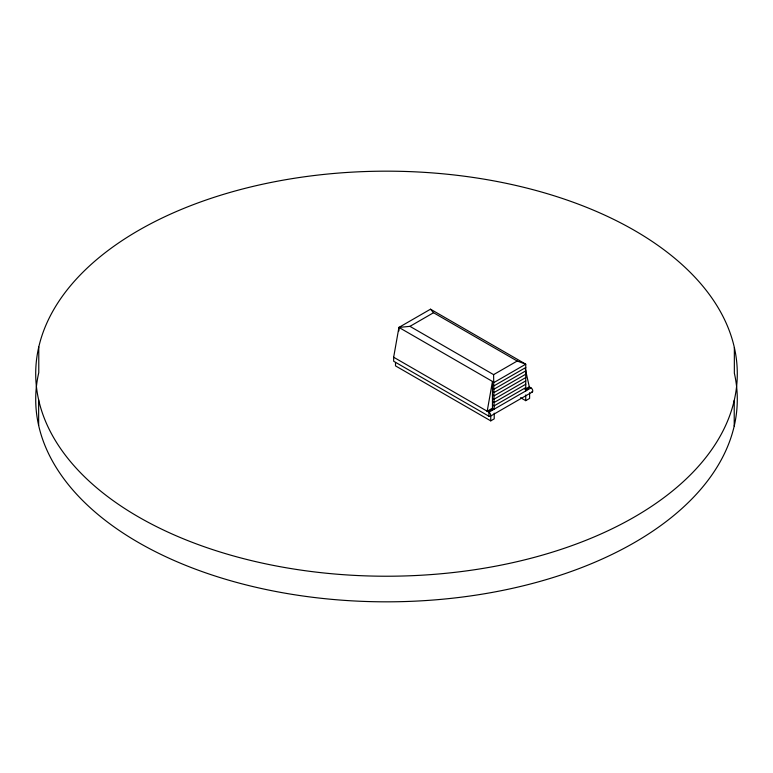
<?xml version="1.0" encoding="UTF-8"?>
<svg xmlns="http://www.w3.org/2000/svg" width="773" height="773" viewBox="0 0 773 773"><rect width="100%" height="100%" fill="white"/><g stroke="black" fill="none" stroke-linecap="round" stroke-linejoin="round"><path stroke-width="1.16" d="M393.66 357.232L488.903 412.212A2.454 1.42 60 0 1 490.633 415.217A2.454 1.42 60 0 1 488.903 416.222L393.66 361.242L393.66 357.232L398.926 327.423L430.513 309.19L525.756 364.18L525.756 390.935L529.312 386.915L525.302 368.837M487.193 411.226L492.459 381.427L492.459 408.192L487.193 411.226L494.16 409.178L493.599 374.644L409.951 326.351L398.926 327.423L398.926 330.921M409.951 326.351L433.537 312.727L517.195 361.03L525.756 364.18L494.16 382.413L398.926 327.423M493.599 374.644L517.195 361.03M525.756 367.523L494.16 385.756L492.459 384.77M525.756 370.866L494.16 389.099L492.459 388.123M525.756 374.209L494.16 392.452L492.459 391.467M525.756 377.553L494.16 395.795L492.459 394.81M525.756 380.905L494.16 399.139L492.459 398.153M525.756 384.249L494.16 402.482L492.459 401.496M525.756 387.592L494.16 405.835L492.459 404.849M524.925 389.447L529.312 386.915L531.022 387.901A2.454 1.42 60 0 1 532.742 390.636A2.454 1.42 60 0 1 531.466 392.095M531.022 387.901L488.903 412.212L488.903 416.222M490.13 416.347L532.249 392.027M395.505 362.45L395.505 365.88L490.749 420.86L494.218 418.86L494.218 413.159M520.548 397.68L525.727 400.665L529.611 398.424L529.611 392.723M492.459 408.192L494.16 409.178M430.513 309.19L433.537 312.727M734.35 347.541L734.35 373.156A350.787 202.526 0 0 1 386.007 601.829A350.787 202.526 0 0 1 38.776 372.586L38.776 346.98M734.224 400.414A350.787 202.526 0 0 1 172.563 534.201A350.787 202.526 0 0 1 252.713 186.477A350.787 202.526 0 0 1 734.224 400.414L734.224 426.02M525.727 394.964L525.727 400.665M490.749 415.159L490.749 420.86M38.65 399.844L38.65 425.459"/></g></svg>
